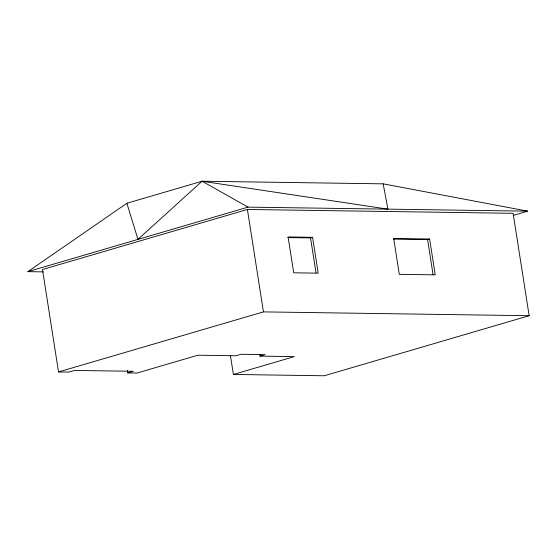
<?xml version="1.0" encoding="UTF-8"?>
<svg xmlns="http://www.w3.org/2000/svg" width="557" height="557" viewBox="0 0 557 557"><rect width="100%" height="100%" fill="white"/><g stroke="black" fill="none" stroke-linecap="round" stroke-linejoin="round"><path stroke-width="0.84" d="M383.181 183.845L387.909 209.147L202.08 181.227L137.955 239.392L126.892 203.263L202.08 181.227L383.181 183.845L527.751 211.166L513.568 215.315M43.39 271.879L27.85 271.656L126.892 203.263M27.85 271.656L248.06 207.127L527.751 211.166M230.452 355.679L233.397 374.457L324.23 375.773L529.15 315.722L513.108 213.303L247.412 209.467L42.485 269.518L58.527 371.937L68.831 372.083L74.436 370.44L133.401 371.289L127.797 372.932L127.393 370.356M287.753 237.588L310.541 237.916L312.574 237.317L318.193 273.167L293.72 272.812L288.101 236.962L312.574 237.317M393.367 239.113L427.581 239.607L429.621 239.009L435.233 274.852L399.306 274.336L393.695 238.487L429.621 239.009M58.527 371.937L263.447 311.885L529.15 315.722M259.736 354.398L260.008 356.118L265.104 354.621L241.097 354.273L236.001 355.77L197.819 355.22L136.904 373.065L127.797 372.932M233.397 374.457L294.312 356.612L260.008 356.118M202.08 181.227L248.06 207.127M427.581 239.607L433.061 274.601M310.541 237.916L316.021 272.909M247.412 209.467L263.447 311.885"/></g></svg>
